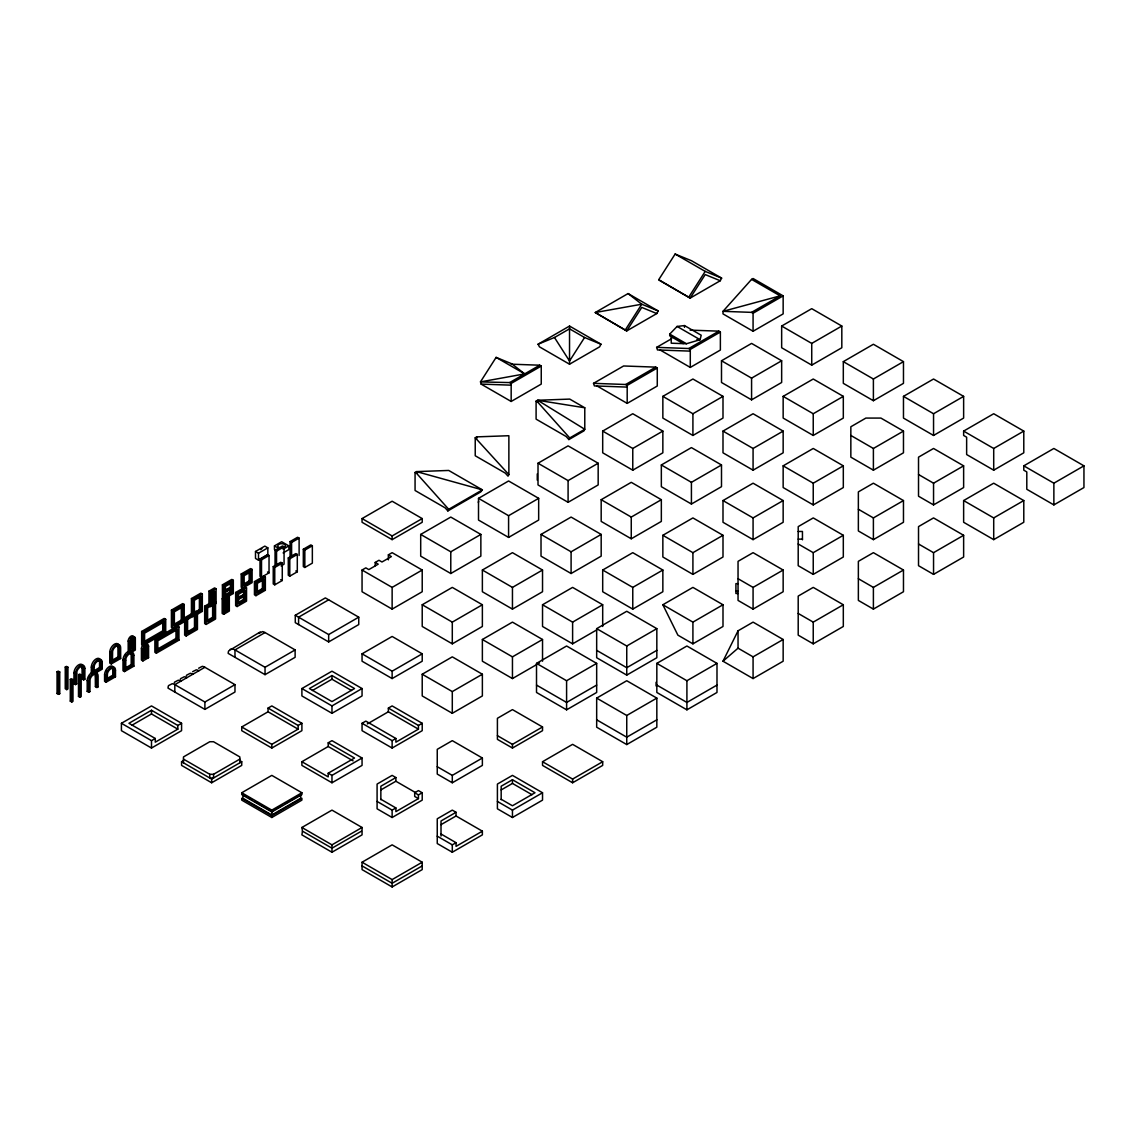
<?xml version="1.0" encoding="UTF-8"?>
<svg xmlns="http://www.w3.org/2000/svg" width="1141" height="1141" viewBox="0 0 1141 1141"><rect width="100%" height="100%" fill="white"/><g stroke="black" fill="none" stroke-linecap="round" stroke-linejoin="round"><path stroke-width="1.5" d="M508.872 474.57L508.872 435.719L476.724 436.875L475.226 437.745L475.226 455.758L505.306 473.13L508.03 476.168L508.872 474.57L475.226 437.745M569.53 364.207L569.53 326.055L538.081 344.211L539.451 346.835L569.53 364.207L599.61 346.835L600.979 344.211L569.53 326.055M584.777 407.779L584.777 429.273L583.935 430.87L568.888 439.556L566.164 436.504L536.099 419.146L536.099 401.133L537.596 400.263L569.744 399.093L584.777 407.779L537.596 400.263M76.675 673.233L76.804 672.035A4.935 2.853 -60 0 1 80.17 667.1A4.935 2.853 -60 0 1 83.55 668.141L83.678 679.865L84.876 679.18L84.876 668.412A6.646 3.837 -60 0 0 80.17 665.702A6.646 3.837 -60 0 0 75.477 673.832L75.477 684.6L76.675 683.915L76.675 673.233L75.163 672.363M94.047 672.505L94.175 666.173A4.935 2.853 -60 0 1 97.541 661.238A4.935 2.853 -60 0 1 100.921 662.279L101.05 668.455L94.047 672.505L92.535 671.635L99.538 667.585L101.05 668.455M125.695 669.51L125.824 658.999A4.935 2.853 -60 0 1 129.204 654.064A4.935 2.853 -60 0 1 132.57 655.105L132.698 665.46L125.695 669.51L124.198 668.64M302.493 831.176L301.894 834.87L331.974 852.227L362.054 834.87L362.054 827.482L331.974 810.124L301.894 827.482L302.493 831.176L331.974 848.191L361.455 831.176M722.995 661.21L738.042 630.816L753.074 622.13L783.154 639.502L783.154 661.21L753.074 678.567L722.995 661.21L738.042 648.174L738.042 630.816M656.788 313.561L658.157 310.937L628.078 293.565L595.26 312.52L626.709 330.919L656.788 313.561L641.755 307.414L626.709 330.919L595.26 312.52L641.755 304.219L658.157 310.937M720.256 280.743L721.625 278.119L691.546 260.747L675.13 254.044L658.728 279.702L660.097 280.743L690.177 298.101L720.256 280.743L705.209 274.582L690.177 298.101L658.728 279.702M447.871 510.911L448.713 509.3L482.372 489.874L448.713 470.449L416.565 471.604L415.067 472.474L415.067 490.487L445.147 507.859L447.871 510.911L480.675 491.971L482.372 489.874L416.565 471.604M568.888 439.556L569.744 437.959L584.777 429.273L539.094 401.133L537.596 401.989L536.099 401.133M192.615 671.707L196.281 669.824A10.055 5.805 60 0 1 198.876 670.751M198.634 668.227L202.299 666.344A10.055 5.805 60 0 1 204.895 667.285L234.975 684.643L234.975 692.031L204.895 709.388L168.041 688.123A8.6 4.963 60 0 1 168.554 685.598L172.22 683.716A10.055 5.805 60 0 1 174.815 684.643L204.895 702.015L234.975 684.643M258.793 633.497L262.459 631.615A10.055 5.805 60 0 1 265.04 632.556L295.12 649.914L295.12 657.302L265.04 674.659L228.2 653.394A8.6 4.963 60 0 1 228.713 650.869L260.262 631.943M480.447 381.907L496.121 357.39L511.81 363.808L524.703 373.891L480.447 381.907L509.656 382.577L511.168 383.433L541.248 366.076L541.248 384.089L511.168 401.461L481.088 384.089L481.088 381.536M600.979 344.211L584.563 337.508L569.53 361.027L554.483 337.508L538.081 344.211M625.339 329.892L641.755 304.219L628.078 293.565M688.807 297.059L705.209 271.401L721.625 278.119M751.577 279.374L722.995 311.336L722.995 313.889L753.074 331.247L783.154 313.889L783.154 295.861L753.074 278.504L751.577 279.374L780.144 295.861L751.577 312.363L722.995 311.336L780.144 295.861M683.231 343.626L669.724 335.839L669.724 334.099L677.112 326.44L684.486 325.57L701.202 335.226L700.103 339.704L686.44 343.741L671.236 343.199L671.236 336.695M554.483 337.508L569.53 328.822L584.563 337.508M511.81 363.808L511.168 364.179L539.736 365.206L541.248 366.076M509.656 382.577L539.736 365.206M255.498 551.488L264.826 546.111L267.835 547.851L267.835 554.797L258.508 560.174L255.498 558.448L255.498 551.488L258.508 553.228L267.835 547.851M274.453 549.591L274.453 545.897L281.67 541.733L288.887 545.897L288.887 549.591L283.111 552.914M57.05 671.792L58.248 671.108L59.746 671.978L59.746 693.685L58.548 694.37L57.05 693.5L57.05 671.792L58.548 672.662L59.746 671.978M65.251 667.057L66.449 666.373L67.947 667.243L67.947 688.95L66.748 689.635L65.251 688.765L65.251 667.057L66.748 667.927L67.947 667.243M171.421 610.107L182.703 603.589L184.214 604.459L184.214 621.831L172.933 628.334L171.421 627.464L171.421 610.107L172.933 610.977L184.214 604.459M191.431 614.186L191.431 598.554L200.83 593.135L202.328 594.005L202.328 611.362L196.965 614.471M260.005 558.962L267.522 554.626L269.034 555.496L269.034 572.853L261.517 577.203L260.005 576.333L260.005 558.962L261.517 559.832L269.034 555.496M275.052 565.907L275.052 550.276L282.569 545.94L284.066 546.81L284.066 564.167L281.071 565.907M290.085 557.222L290.085 541.59L297.601 537.254L299.113 538.124L299.113 555.496M202.328 594.005L192.929 599.424L192.929 616.796M275.052 550.276L276.55 551.146L284.066 546.81M290.085 541.59L291.597 542.46L299.113 538.124M208.946 604.174L208.946 591.152L214.594 587.9L216.091 588.77L216.091 603.418L210.457 606.67L210.457 592.022L216.091 588.77M182.774 606.955L174.359 611.804L174.359 625.853L182.774 621.004L182.774 606.955L181.276 606.085L181.276 620.134L184.214 621.831M191.431 598.554L194.369 600.252L200.902 596.486L200.902 610.535L196.979 612.803M283.111 549.235L288.887 545.897M141.641 631.472L164.204 618.436L165.716 619.306L165.716 632.513L143.153 645.535L141.641 644.665L141.641 631.472L143.153 632.328L165.716 619.306M222.409 598.041L222.409 584.834L231.808 579.414L233.32 580.284L233.32 593.477L226.603 597.356M241.207 573.98L250.606 568.56L252.118 569.43L252.118 582.623L242.719 588.057L241.207 587.187L241.207 573.98L242.719 574.85L252.118 569.43M415.067 472.474L416.565 473.344L418.077 472.474M222.409 584.834L223.907 585.704L233.32 580.284M164.275 621.802L144.593 633.169L144.593 643.039L164.275 631.672L164.275 621.802L162.764 620.932L162.764 630.816L165.716 632.513M250.678 571.912L244.145 575.677L244.145 585.561L250.678 581.796L250.678 571.912L249.166 571.042M225.904 589.455L231.88 586.873L225.347 590.653M70.286 679.437L71.484 678.752L72.981 679.608L72.981 701.316L71.783 702.015L70.286 701.144L70.286 679.437L71.783 680.307L72.981 679.608M78.487 674.702L79.685 674.017L81.182 674.873L81.182 696.595L79.984 697.279L78.487 696.409L78.487 674.702L79.984 675.572L81.182 674.873M225.904 591.124L231.88 588.542L225.347 592.307M184.657 617.752L195.938 611.234L197.45 612.104L197.45 629.461L186.168 635.979L184.657 635.109L184.657 617.752L187.595 619.449L196.01 614.585L196.01 628.634L187.595 633.497L186.097 632.627L194.498 627.764L196.01 628.634M204.667 606.199L214.066 600.765L215.563 601.635L215.563 619.007L206.164 624.427L204.667 623.571L204.667 606.199L206.164 607.069L215.563 601.635M273.241 566.606L280.757 562.256L282.269 563.126L282.269 580.498L274.753 584.834L273.241 583.964L273.241 566.606L274.753 567.476L282.269 563.126M288.288 557.92L295.804 553.585L297.302 554.44L297.302 571.812L289.785 576.148L288.288 575.292L288.288 557.92L289.785 558.79L297.302 554.44M303.321 549.235L310.837 544.899L312.349 545.769L312.349 563.126L304.832 567.476L303.321 566.606L303.321 549.235L304.832 550.105L312.349 545.769M144.593 641.299L162.764 630.816M174.259 624.17L181.276 620.134M195.482 611.933L199.39 609.665L202.328 611.362M225.148 594.789L230.368 591.78L233.32 593.477M243.946 583.935L249.166 580.926L250.678 581.796M112.36 660.183L117.965 656.959L120.661 658.514L120.661 647.746A6.646 3.837 -60 0 0 115.968 645.036A6.646 3.837 -60 0 0 111.262 653.18L111.262 663.934L109.764 663.078L109.764 652.31A6.646 3.837 -60 0 1 113.843 644.565A6.646 3.837 -60 0 1 119.006 645.564M197.45 612.104L186.168 618.607L186.168 635.979M627.193 387.099L594.39 385.915L593.534 383.333L623.614 365.976L655.761 367.131L657.273 368.001L657.273 386.015L627.193 403.386L597.114 386.015M57.05 693.5L58.248 692.815L59.746 693.685M83.207 666.23A6.646 3.837 -60 0 0 78.059 665.232A6.646 3.837 -60 0 0 73.965 672.976L73.965 683.73L75.163 683.045L76.675 683.915M80.412 665.759A4.935 2.853 -60 0 1 82.038 667.271L82.166 679.009L83.364 678.31L84.876 679.18M690.291 351.128L657.487 349.945L656.631 347.363L671.678 338.677M133.896 649.215L132.385 648.345L132.385 638.718A1.94 1.127 -60 0 1 133.839 639.103L133.896 649.215L131.129 650.812L131.186 640.629A1.94 1.127 -60 0 1 132.513 638.689L132.327 638.233M222.181 598.797L227.829 595.545L229.327 596.401L229.327 611.063L223.693 614.314L222.181 613.444L222.181 598.797L225.119 600.494L227.886 598.897L227.886 610.235L225.119 611.833L223.622 610.963L226.389 609.365L227.886 610.235M362.054 518.585L392.133 501.227L422.213 518.585L422.213 522.278L392.133 539.636L362.054 522.278L362.054 518.585L392.133 535.956L422.213 518.585M92.849 674.573L102.248 669.154L102.248 662.55A6.646 3.837 -60 0 0 97.541 659.84A6.646 3.837 -60 0 0 92.849 667.984L92.849 672.933M111.262 663.934L120.661 658.514M131.101 652.495L135.337 650.042L135.337 638.646A3.993 2.296 -60 0 0 132.513 637.02A3.993 2.296 -60 0 0 129.689 641.912L129.689 651.668M154.876 639.103L177.44 626.081L178.952 626.951L178.952 640.144L156.388 653.18L154.876 652.31L154.876 639.103L156.388 639.973L178.952 626.951M235.645 592.479L245.044 587.045L246.542 587.915L246.542 601.122L237.143 606.541L235.645 605.671L235.645 592.479L237.143 593.349L246.542 587.915M254.443 581.625L263.842 576.191L265.354 577.061L265.354 590.268L255.955 595.688L254.443 594.818L254.443 581.625L255.955 582.495L265.354 577.061M229.327 596.401L223.693 599.667L223.693 614.314M263.913 579.557L257.381 583.322L257.381 593.206L263.913 589.441L263.913 579.557L262.401 578.687L262.401 588.571L265.354 590.268M244.359 594.09L237.827 597.855L245.115 594.518L244.359 594.09L244.359 595.745M245.115 596.173L237.827 599.51M178.952 640.144L175.999 638.447L156.317 649.814L157.829 650.684L177.511 639.317L177.511 629.433L157.829 640.8L157.829 650.684M207.405 620.319L212.625 617.31L214.137 618.18L214.137 604.131L207.605 607.896L207.605 621.945L214.137 618.18M238.383 602.434L243.604 599.424L245.115 600.294L245.115 590.41L238.583 594.176L238.583 604.06L245.115 600.294M257.181 591.58L262.401 588.571M107.168 678.467L112.774 675.23L115.483 676.784L115.483 670.195A6.646 3.837 -60 0 0 110.777 667.485A6.646 3.837 -60 0 0 106.084 675.615L106.084 682.218L104.573 681.348L104.573 674.745A6.646 3.837 -60 0 1 108.666 667.014A6.646 3.837 -60 0 1 113.815 668.013M125.596 667.827L131.201 664.59L133.896 666.159L133.896 655.39A6.646 3.837 -60 0 0 129.204 652.666A6.646 3.837 -60 0 0 124.497 660.81L124.497 671.578L123 670.708L123 659.94A6.646 3.837 -60 0 1 127.079 652.21A6.646 3.837 -60 0 1 132.242 653.208M70.286 701.144L71.484 700.46M78.487 696.409L79.685 695.725M96.6 675.187A6.646 3.837 -60 0 0 91.908 672.477A6.646 3.837 -60 0 0 87.201 680.606L87.201 691.375L88.399 690.69L89.911 691.56L90.039 679.665A4.935 2.853 -60 0 1 93.405 674.73A4.935 2.853 -60 0 1 96.785 675.772L96.914 687.51L98.112 686.825L98.112 676.057A6.646 3.837 -60 0 0 93.405 673.333A6.646 3.837 -60 0 0 88.713 681.477L88.713 692.245L89.911 691.56M94.375 673.618A4.935 2.853 -60 0 1 95.273 674.901L95.402 686.64L96.6 685.955L98.112 686.825M106.084 682.218L115.483 676.784M124.497 671.578L133.896 666.159M142.925 660.939L148.572 657.687L148.572 646.291A3.993 2.296 -60 0 0 145.748 644.665A3.993 2.296 -60 0 0 142.925 649.543L142.925 660.939L141.427 660.083L141.427 648.673A3.993 2.296 -60 0 1 144.237 643.795A3.993 2.296 -60 0 1 147.061 645.421L148.572 646.291M593.534 383.333L625.682 384.503L655.761 367.131M656.631 347.363L688.779 348.518L718.859 331.161L720.37 332.031L720.37 350.045L690.291 367.416L660.211 350.045M625.682 384.503L627.193 385.373L657.273 368.001M688.779 348.518L690.291 349.388L720.37 332.031M751.577 312.363L753.074 313.233L783.154 295.861M538.01 463.232L568.09 445.86L598.169 463.232L598.169 484.939L568.09 502.311L538.01 484.939L538.01 463.232L568.09 480.603L598.169 463.232M478.507 498.346L508.586 480.974L538.666 498.346L538.666 520.054L508.586 537.411L478.507 520.054L478.507 498.346L508.586 515.703L538.666 498.346M420.701 534.43L450.781 517.073L480.86 534.43L480.86 556.138L450.781 573.509L420.701 556.138L420.701 534.43L450.781 551.802L480.86 534.43M721.497 360.77L751.577 343.412L781.656 360.77L781.656 382.477L751.577 399.849L721.497 382.477L721.497 360.77L751.577 378.142L781.656 360.77M781.656 326.041L811.736 308.669L841.816 326.041L841.816 347.748L811.736 365.12L781.656 347.748L781.656 326.041L811.736 343.412L841.816 326.041M388.368 559.846L388.368 554.84L392.133 552.672L422.213 570.029L422.213 591.737L392.133 609.109L362.054 591.737L362.054 570.029L365.819 567.861L368.814 569.601L378.213 564.167L375.218 562.442L375.218 565.779M375.218 562.442L378.969 560.26L381.978 562L391.377 556.58L388.368 554.84M602.69 431.098L632.77 413.741L662.85 431.098L662.85 452.806L632.77 470.178L602.69 452.806L602.69 431.098L632.77 448.47L662.85 431.098M662.85 396.369L692.915 379.012L722.995 396.369L722.995 418.077L692.915 435.448L662.85 418.077L662.85 396.369L692.915 413.741L722.995 396.369M204.895 667.285L174.815 684.643L174.815 692.031M265.04 632.556L234.975 649.914A10.055 5.805 60 0 0 232.379 648.987L230.182 649.315M295.277 615.27L325.356 597.913L358.745 617.181L358.745 624.569L328.665 641.927L295.277 622.658L295.277 615.27L328.665 634.553L358.745 617.181M328.665 599.809L298.585 617.181L298.585 624.569M121.417 723.294L151.496 705.922L181.576 723.294L181.576 730.668L151.496 748.04L121.417 730.668L121.417 723.294L151.496 740.652L155.262 738.484L155.262 742.178L177.811 729.156L177.811 725.462L151.496 710.258L128.933 723.294L155.262 738.484M131.942 725.248L151.496 713.952L177.811 729.156M362.054 570.029L392.133 587.401L422.213 570.029M234.975 657.302L234.975 649.914L265.04 667.285L295.12 649.914M177.811 725.462L181.576 723.294M541.019 534.43L571.099 517.073L601.179 534.43L601.179 556.138L571.099 573.509L541.019 556.138L541.019 534.43L571.099 551.802L601.179 534.43M601.179 499.701L631.258 482.329L661.338 499.701L661.338 521.408L631.258 538.78L601.179 521.408L601.179 499.701L631.258 517.073L661.338 499.701M661.338 464.972L691.417 447.6L721.497 464.972L721.497 486.679L691.417 504.037L661.338 486.679L661.338 464.972L691.417 482.329L721.497 464.972M422.213 604.759L452.292 587.401L482.372 604.759L482.372 626.466L452.292 643.838L422.213 626.466L422.213 604.759L452.292 622.13L482.372 604.759M482.372 570.029L512.452 552.672L542.531 570.029L542.531 591.737L512.452 609.109L482.372 591.737L482.372 570.029L512.452 587.401L542.531 570.029M722.995 431.098L753.074 413.741L783.154 431.098L783.154 452.806L753.074 470.178L722.995 452.806L722.995 431.098L753.074 448.47L783.154 431.098M783.154 396.369L813.233 379.012L843.313 396.369L843.313 418.077L813.233 435.448L783.154 418.077L783.154 396.369L813.233 413.741L843.313 396.369M843.313 361.64L873.393 344.268L903.472 361.64L903.472 383.347L873.393 400.719L843.313 383.347L843.313 361.64L873.393 379.012L903.472 361.64M268.049 708.09L271.815 705.922L301.894 723.294L301.894 730.668L271.815 748.04L241.735 730.668L241.735 726.974L268.049 711.784L298.129 729.156L298.129 725.462L268.049 708.09L268.049 711.784M301.894 688.551L331.974 671.193L362.054 688.551L362.054 695.939L331.974 713.296L301.894 695.939L301.894 688.551L331.974 705.922L362.054 688.551M362.054 653.822L392.133 636.464L422.213 653.822L422.213 661.21L392.133 678.567L362.054 661.21L362.054 653.822L392.133 671.193L422.213 653.822M239.852 760.619L241.735 761.717L241.735 765.397L211.656 782.769L181.576 765.397L181.576 761.717L183.459 760.619M331.974 675.529L309.411 688.551L331.974 701.587L354.537 688.551L331.974 675.529L331.974 679.223L312.42 690.505M183.459 759.107L209.773 774.297L213.538 774.297L239.852 759.107M298.129 725.462L301.894 723.294M181.576 761.717L211.656 779.075L241.735 761.717M241.735 726.974L271.815 744.346L298.129 729.156M422.213 674.231L452.292 656.859L482.372 674.231L482.372 695.939L452.292 713.296L422.213 695.939L422.213 674.231L452.292 691.589L482.372 674.231M539.522 662.935L512.452 678.567L482.372 661.21L482.372 639.502L512.452 622.13L542.531 639.502L542.531 661.21M596.672 629.946L572.611 643.838L542.531 626.466L542.531 604.759L572.611 587.401L602.69 604.759L602.69 626.466M602.69 570.029L632.77 552.672L662.85 570.029L662.85 591.737L632.77 609.109L602.69 591.737L602.69 570.029L632.77 587.401L662.85 570.029M662.85 535.3L692.915 517.928L722.995 535.3L722.995 557.008L692.915 574.379L662.85 557.008L662.85 535.3L692.915 552.672L722.995 535.3M722.995 500.571L753.074 483.199L783.154 500.571L783.154 522.278L753.074 539.636L722.995 522.278L722.995 500.571L753.074 517.928L783.154 500.571M783.154 465.842L813.233 448.47L843.313 465.842L843.313 487.549L813.233 504.907L783.154 487.549L783.154 465.842L813.233 483.199L843.313 465.842M903.472 396.369L933.552 379.012L963.632 396.369L963.632 418.077L933.552 435.448L903.472 418.077L903.472 396.369L933.552 413.741L963.632 396.369M241.735 792.753L271.815 775.381L301.894 792.753L301.894 794.592L271.815 811.964L241.735 794.592L241.735 792.753L271.815 810.124L301.894 792.753M328.209 746.514L328.209 742.82L331.974 740.652L362.054 758.023L362.054 765.397L331.974 782.769L301.894 765.397L301.894 761.717L328.209 746.514L353.068 760.862M388.368 708.09L392.133 705.922L422.213 723.294L422.213 730.668L392.133 748.04L362.054 730.668L362.054 723.294L365.819 721.112L395.884 738.484L395.884 742.178L418.447 729.156L418.447 725.462L388.368 708.09L388.368 711.784L418.447 729.156M367.316 723.936L388.368 711.784M482.372 639.502L512.452 656.859L542.531 639.502M542.531 604.759L572.611 622.13L602.69 604.759M850.844 435.448L873.393 448.47L903.472 431.098L903.472 452.806L873.393 470.178L850.844 457.156L850.844 426.763L865.876 418.077L880.909 418.077L903.472 431.098M301.894 761.717L328.209 776.907L328.209 773.213L354.537 758.023L328.209 742.82M328.209 773.213L331.974 775.381L362.054 758.023M362.054 723.294L392.133 740.652L395.884 738.484M418.447 725.462L422.213 723.294M282.455 805.132L271.815 811.265L255.099 801.61M285.492 803.378L300.696 794.592L300.696 798.286L271.815 814.959L242.933 798.286L242.933 794.592L245.985 796.347M271.815 815.658L301.894 798.286L301.894 800.126L271.815 817.498L241.735 800.126L241.735 798.286L271.815 815.658L271.815 817.498M536.512 663.377L566.592 646.006L596.672 663.377L596.672 692.459L566.592 709.83L536.512 692.459L536.512 663.377L566.592 680.735L596.672 663.377M596.672 628.648L626.751 611.276L656.831 628.648L656.831 657.729L626.751 675.101L596.672 657.729L596.672 628.648L626.751 646.006L656.831 628.648M662.85 604.759L692.915 587.401L722.995 604.759L722.995 626.466L692.915 643.838L677.882 635.152L662.85 604.759L692.915 622.13L722.995 604.759M963.632 431.098L993.711 413.741L1023.791 431.098L1023.791 452.806L993.711 470.178L966.641 454.546L966.641 437.188L963.632 435.448L963.632 431.098L993.711 448.47L1023.791 431.098M415.438 792.539L395.884 781.243L395.884 777.563L380.852 786.235L380.852 799.698M380.852 789.929L395.884 781.243M738.042 578.715L753.074 587.401L783.154 570.029L783.154 591.737L753.074 609.109L738.042 600.423L738.042 561.343L753.074 552.672L783.154 570.029M798.201 543.986L813.233 552.672L843.313 535.3L843.313 557.008L813.233 574.379L798.201 565.694L798.201 526.614L813.233 517.928L843.313 535.3M858.36 509.257L873.393 517.928L903.472 500.571L903.472 522.278L873.393 539.636L858.36 530.964L858.36 491.885L873.393 483.199L903.472 500.571M918.519 474.513L933.552 483.199L963.632 465.842L963.632 487.549L933.552 504.907L918.519 496.221L918.519 457.156L933.552 448.47L963.632 465.842M596.672 685.085L566.592 702.442L536.512 685.085M656.831 650.356L626.751 667.713L596.672 650.356M422.213 792.753L418.447 794.92L418.447 798.614L414.696 796.447L414.696 792.753L418.447 790.585L422.213 792.753L422.213 800.126L392.133 817.498L377.086 808.812L377.086 784.067L392.133 775.381L395.884 777.563M301.894 827.482L331.974 844.853L362.054 827.482M377.086 801.438L392.133 810.124L395.884 807.942L395.884 811.636L418.447 798.614M437.245 766.709L452.292 775.381L482.372 758.023L482.372 765.397L452.292 782.769L437.245 774.083L437.245 749.337L452.292 740.652L482.372 758.023M497.405 735.66L512.452 744.346L542.531 726.974L542.531 730.668L512.452 748.04L497.405 739.354L497.405 718.302L512.452 709.616L542.531 726.974M596.672 698.107L626.751 680.735L656.831 698.107L656.831 727.202L626.751 744.56L596.672 727.202L596.672 698.107L626.751 715.478L656.831 698.107M656.831 663.377L686.911 646.006L716.99 663.377L716.99 692.459L686.911 709.83L656.831 692.459L656.831 663.377L686.911 680.735L716.99 663.377M963.632 500.571L993.711 483.199L1023.791 500.571L1023.791 522.278L993.711 539.636L963.632 522.278L963.632 500.571L993.711 517.928L1023.791 500.571M1023.791 465.842L1053.87 448.47L1083.95 465.842L1083.95 487.549L1053.87 504.907L1026.8 489.275L1026.8 471.918L1023.791 470.178L1023.791 465.842L1053.87 483.199L1083.95 465.842M362.054 862.211L392.133 844.853L422.213 862.211L422.213 869.599L392.133 886.956L362.054 869.599L362.054 862.211L392.133 879.583L422.213 862.211M542.531 761.717L572.611 744.346L602.69 761.717L602.69 765.397L572.611 782.769L542.531 765.397L542.531 761.717L572.611 779.075L602.69 761.717M456.043 812.292L452.292 810.124L437.245 818.796L437.245 843.541L452.292 852.227L482.372 834.87L482.372 831.176L456.043 815.986L456.043 812.292L441.011 820.978L441.011 836.053M501.17 799.27L512.452 805.774L535.001 792.753L512.452 779.731L501.17 786.235L501.17 799.698M441.011 824.658L456.043 815.986M501.17 789.929L512.452 783.425L532.006 794.707M738.042 648.174L753.074 656.859L783.154 639.502M798.201 613.444L813.233 622.13L843.313 604.759L843.313 626.466L813.233 643.838L798.201 635.152L798.201 596.087L813.233 587.401L843.313 604.759M858.36 578.715L873.393 587.401L903.472 570.029L903.472 591.737L873.393 609.109L858.36 600.423L858.36 561.343L873.393 552.672L903.472 570.029M918.519 543.986L933.552 552.672L963.632 535.3L963.632 557.008L933.552 574.379L918.519 565.694L918.519 526.614L933.552 517.928L963.632 535.3M656.831 719.814L626.751 737.186L596.672 719.814M716.99 685.085L686.911 702.442L656.831 685.085M437.245 836.168L452.292 844.853L456.043 842.686L456.043 846.365L482.372 831.176M497.405 801.438L512.452 810.124L542.531 792.753L542.531 800.126L512.452 817.498L497.405 808.812L497.405 784.067L512.452 775.381L542.531 792.753M422.213 865.905L392.133 883.277L362.054 865.905M798.201 531.464L802.451 531.464L802.451 539.807M798.201 539.137L802.451 539.137M738.042 583.65L735.916 583.65L735.916 593.491L738.042 593.491M735.916 591.323L738.042 591.323M690.105 330.12L718.859 331.161M696.894 339.59L700.103 339.704L677.112 326.44M481.088 384.089L511.168 385.173M675.13 254.044L705.209 271.401M669.724 334.099L686.44 343.741M496.121 357.39L524.703 373.891M274.453 545.897L278.775 548.393M295.804 570.942L297.302 571.812M267.522 571.983L269.034 572.853M280.757 579.628L282.269 580.498M226.389 598.027L227.886 598.897M208.946 591.152L210.457 592.022M214.594 602.548L216.091 603.418M331.974 679.223L351.528 690.505M414.696 792.753L418.447 794.92M133.825 637.776L135.337 638.646M132.385 638.718L133.896 639.588M145.435 645.578A1.94 1.127 -60 0 1 145.563 645.877L147.132 647.232L147.132 656.859L144.365 658.457L144.422 648.273A1.94 1.127 -60 0 1 145.748 646.334A1.94 1.127 -60 0 1 147.075 646.747L147.132 647.232M133.725 636.992A3.993 2.296 -60 0 0 130.644 636.393A3.993 2.296 -60 0 0 128.191 641.042L129.689 641.912M141.427 648.673L142.925 649.543M148.572 657.687L145.62 655.989L145.62 646.362M132.399 654.52L133.896 655.39M380.852 799.27L395.884 807.942M441.011 834L456.043 842.686M116.938 645.321A4.935 2.853 -60 0 1 117.837 646.605L119.463 648.53L119.463 657.815L112.46 661.866L112.602 651.368A4.935 2.853 -60 0 1 115.968 646.434A4.935 2.853 -60 0 1 119.334 647.475L119.463 648.53M130.716 653.465A4.935 2.853 -60 0 1 131.072 654.235L132.698 656.175M124.198 659.341L125.695 660.211M109.764 652.31L111.262 653.18M123 659.94L124.497 660.81M100.736 661.68L102.248 662.55M113.972 669.325L115.483 670.195M98.511 660.126A4.935 2.853 -60 0 1 99.41 661.409L101.05 663.335M112.303 668.269A4.935 2.853 -60 0 1 112.645 669.04L114.285 670.979L114.285 676.1L107.283 680.136L107.411 673.803A4.935 2.853 -60 0 1 110.777 668.868A4.935 2.853 -60 0 1 114.157 669.91L114.285 670.979M92.535 666.501L94.047 667.371M99.367 658.642A6.646 3.837 -60 0 0 94.247 660.425A6.646 3.837 -60 0 0 91.337 667.114L92.849 667.984M104.573 674.745L106.084 675.615M83.364 667.542L84.876 668.412M82.166 668.326L83.678 669.197M95.402 675.971L96.914 676.841M73.965 672.976L75.477 673.832M87.201 680.606L88.713 681.477M82.166 679.009L83.678 679.865M95.402 686.64L96.914 687.51M73.965 683.73L75.477 684.6M87.201 691.375L88.713 692.245M249.023 798.101L252.061 799.855M537.596 401.989L569.744 437.959M416.565 473.344L448.713 509.3M1053.87 483.199L1053.87 504.907M993.711 448.47L993.711 470.178M993.711 517.928L993.711 539.636M933.552 413.741L933.552 435.448M933.552 483.199L933.552 504.907M933.552 552.672L933.552 574.379M873.393 379.012L873.393 400.719M873.393 448.47L873.393 470.178M873.393 517.928L873.393 539.636M873.393 587.401L873.393 609.109M813.233 413.741L813.233 435.448M813.233 483.199L813.233 504.907M813.233 552.672L813.233 574.379M813.233 622.13L813.233 643.838M811.736 343.412L811.736 365.12M753.074 313.233L753.074 331.247M753.074 448.47L753.074 470.178M753.074 517.928L753.074 539.636M753.074 587.401L753.074 609.109M753.074 656.859L753.074 678.567M751.577 378.142L751.577 399.849M692.915 413.741L692.915 435.448M692.915 552.672L692.915 574.379M692.915 622.13L692.915 643.838M691.417 482.329L691.417 504.037M690.291 349.388L690.291 367.416M686.911 680.735L686.911 709.83M684.486 325.57L684.486 327.31M656.075 682.261L656.075 685.955M632.77 448.47L632.77 470.178M632.77 587.401L632.77 609.109M631.258 517.073L631.258 538.78M627.193 385.373L627.193 403.386M626.751 646.006L626.751 675.101M626.751 715.478L626.751 744.56M572.611 622.13L572.611 643.838M572.611 779.075L572.611 782.769M571.099 551.802L571.099 573.509M568.09 480.603L568.09 502.311M566.592 680.735L566.592 709.83M537.268 473.914L537.268 480.161M512.452 587.401L512.452 609.109M512.452 656.859L512.452 678.567M512.452 744.346L512.452 748.04M512.452 779.731L512.452 783.425M512.452 810.124L512.452 817.498M511.168 383.433L511.168 401.461M508.586 515.703L508.586 537.411M476.724 436.875L476.724 438.615M452.292 622.13L452.292 643.838M452.292 691.589L452.292 713.296M452.292 775.381L452.292 782.769M452.292 844.853L452.292 852.227M450.781 551.802L450.781 573.509M392.133 535.956L392.133 539.636M392.133 587.401L392.133 609.109M392.133 671.193L392.133 678.567M392.133 740.652L392.133 748.04M392.133 810.124L392.133 817.498M392.133 879.583L392.133 886.956M331.974 705.922L331.974 713.296M331.974 775.381L331.974 782.769M331.974 844.853L331.974 852.227M328.665 634.553L328.665 641.927M304.832 550.105L304.832 567.476M291.597 542.46L291.597 556.352M289.785 558.79L289.785 576.148M276.55 551.146L276.55 565.037M274.753 567.476L274.753 584.834M271.815 744.346L271.815 748.04M271.815 810.124L271.815 814.959M265.04 667.285L265.04 674.659M261.517 559.832L261.517 577.203M258.508 553.228L258.508 560.174M255.955 582.495L255.955 595.688M249.166 572.696L249.166 580.926M243.604 591.181L243.604 599.424M242.719 574.85L242.719 588.057M239.852 762.801L239.852 756.939L213.538 741.736L209.773 741.736L183.459 756.939L183.459 762.801M237.143 593.349L237.143 606.541M230.368 581.896L230.368 591.78M226.389 599.653L226.389 609.365M225.119 600.494L225.119 611.833M223.907 585.704L223.907 598.911M214.651 601.221L214.651 591.252L211.884 592.849L211.884 602.819M213.538 774.297L213.538 777.991L209.773 777.991L209.773 774.297M213.153 592.008L213.153 601.721M212.625 605.015L212.625 617.31M211.656 779.075L211.656 782.769M206.164 607.069L206.164 624.427M204.895 702.015L204.895 709.388M199.39 595.616L199.39 609.665M194.369 600.252L194.369 612.931M194.498 613.715L194.498 627.764M187.595 619.449L187.595 633.497M175.999 628.563L175.999 638.447M172.933 610.977L172.933 628.334M156.388 639.973L156.388 653.18M151.496 710.258L151.496 713.952M151.496 740.652L151.496 748.04M143.153 632.328L143.153 645.535M131.201 655.305L131.201 664.59M128.191 641.042L128.191 652.438M117.965 647.66L117.965 656.959M112.774 670.109L112.774 675.23M99.538 662.465L99.538 667.585M91.337 667.114L91.337 673.703M79.984 675.572L79.984 697.279M71.783 680.307L71.783 702.015M66.748 667.927L66.748 689.635M58.548 672.662L58.548 694.37M88.884 677.626A4.935 2.853 -60 0 1 89.44 676.47M106.256 671.764A4.935 2.853 -60 0 1 106.812 670.608M100.108 659.327A6.646 3.837 -60 0 1 100.579 660.368M125.225 655.804A4.935 2.853 -60 0 1 125.952 654.749M127.692 653.194A4.935 2.853 -60 0 1 128.605 652.823M130.316 638.432A1.94 1.127 -60 0 1 130.659 638.09M260.761 549.677A3.195 1.84 -60 0 1 261.888 548.678M281.67 548.108A3.822 2.211 0 0 1 278.062 545.141A3.822 2.211 0 0 1 284.123 544.2A3.822 2.211 0 0 1 283.581 547.808M478.379 502.611A5.391 3.109 60 0 1 478.692 501.127M192.858 674.231A10.055 5.805 60 0 0 190.262 673.29L186.611 675.172A8.6 4.963 60 0 0 186.325 675.928M186.839 677.697A10.055 5.805 60 0 0 184.257 676.77L180.592 678.653A8.6 4.963 60 0 0 180.307 679.394M180.82 681.177A10.055 5.805 60 0 0 178.238 680.236L174.573 682.118A8.6 4.963 60 0 0 174.288 682.874M231.88 582.766L225.347 586.531L225.347 596.415L231.88 592.65L231.88 582.766"/></g></svg>
